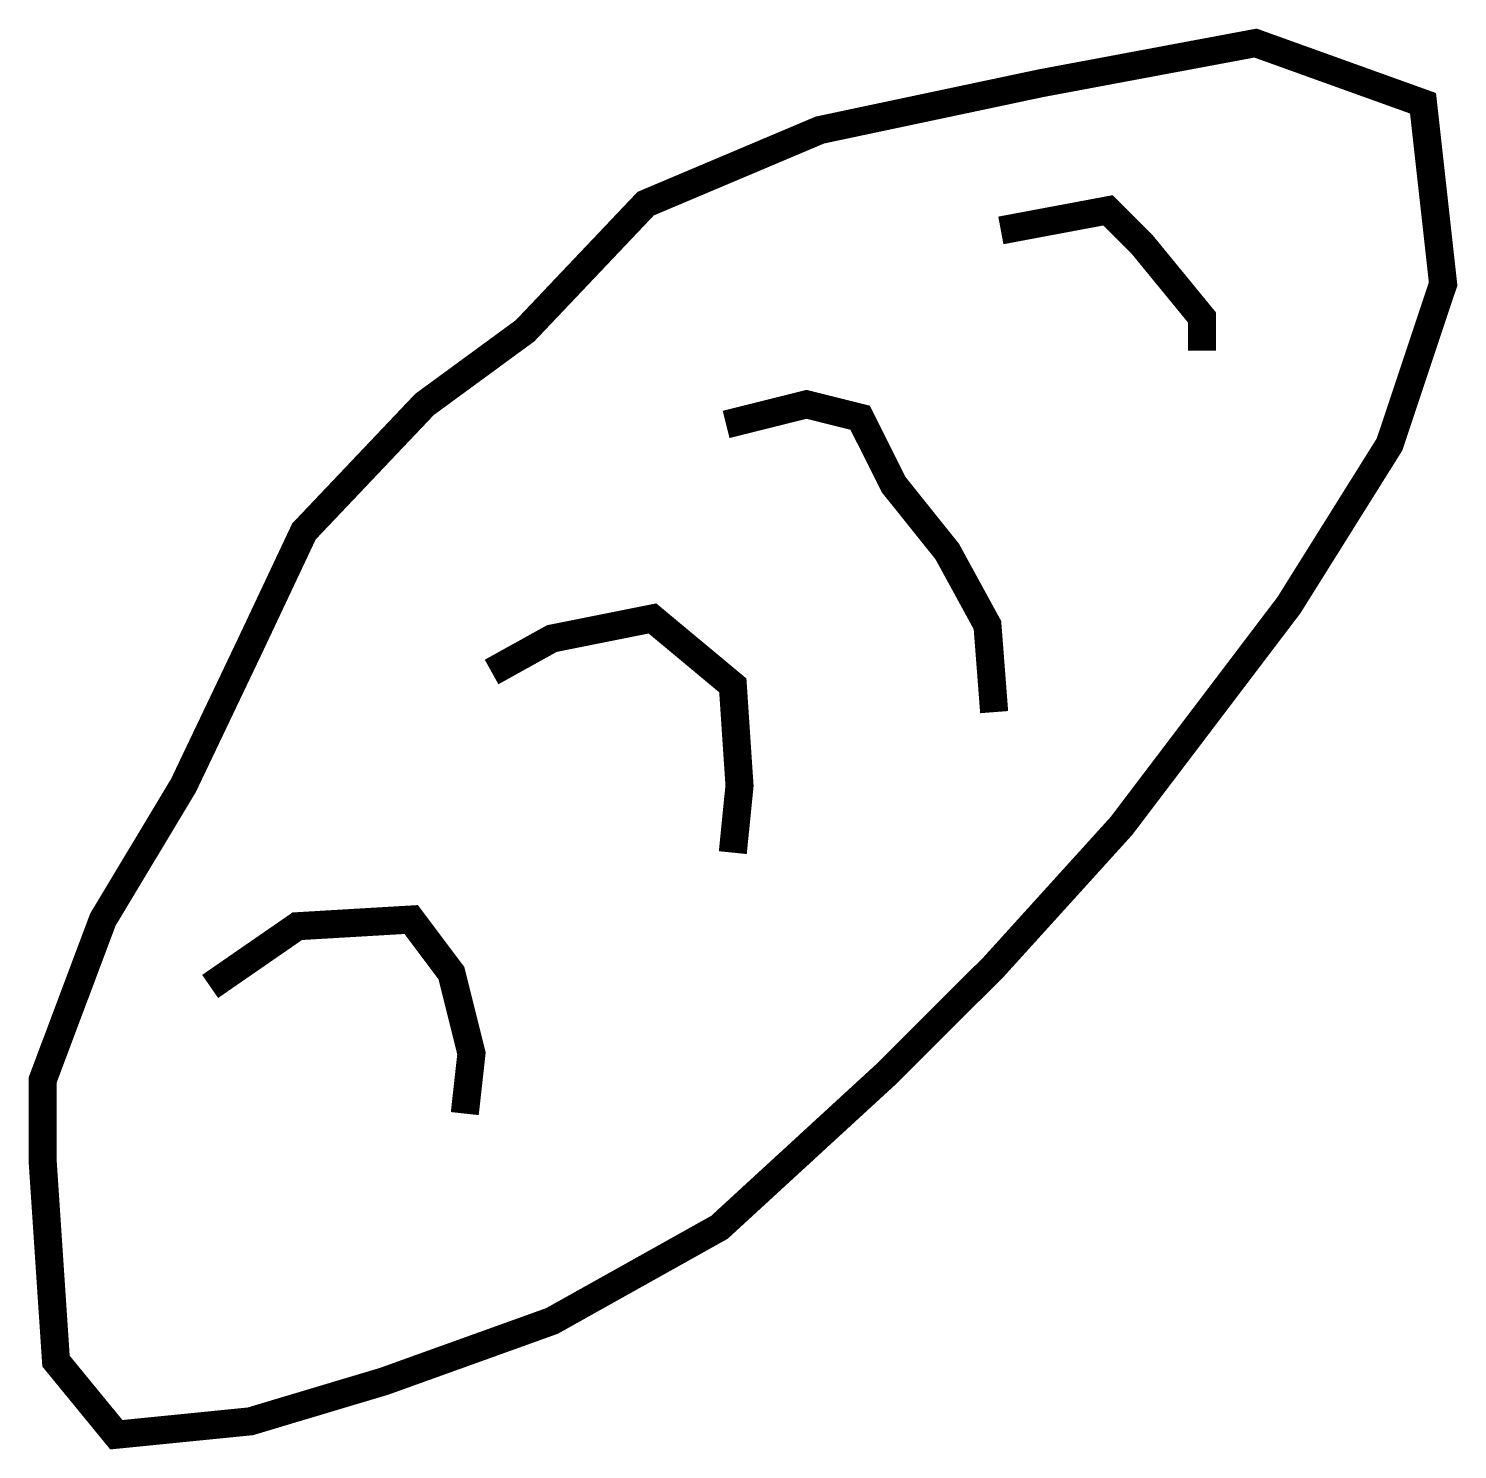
# Model space of a CAD drawing. Extents: x 0.01 to 5.1, y 0.01 to 5.07.
import ezdxf

# ---------------------------------------------------------------- set-up
doc = ezdxf.new("R2010")
doc.units = 0
doc.header["$MEASUREMENT"] = 0
doc.layers.get('0').update_dxf_attribs({"linetype": 'CONTINUOUS'})

msp = doc.modelspace()

# ---------------------------------------------------------------- linework, layer by layer
at = {"const_width": 0.1}
msp.add_lwpolyline([(0.7993, 0.1064), (1.2768, 0.2494), (1.8737, 0.464), (2.4705, 0.7978), (3.0673, 1.3462), (3.4493, 1.7277), (3.9029, 2.2284), (4.4997, 3.0152), (4.8578, 3.5874), (5.0488, 4.1596), (4.9772, 4.8033), (4.3804, 5.0179), (3.6164, 4.8749), (2.8286, 4.708), (2.2079, 4.4457), (1.7782, 3.9927), (1.4201, 3.7304), (0.9903, 3.2774), (0.7993, 2.8721), (0.5606, 2.3714), (0.2741, 1.8946), (0.0593, 1.3224), (0.0593, 1.0362), (0.107, 0.321), (0.3219, 0.0587), (0.7993, 0.1064)], close=True, dxfattribs=at)
for points in [[(3.4732, 4.3503), (3.8552, 4.4219), (3.9745, 4.3026), (4.1894, 4.0404), (4.1894, 3.9212)], [(2.4944, 3.6589), (2.7808, 3.7304), (2.9718, 3.6827), (3.0912, 3.4443), (3.2822, 3.2059), (3.4254, 2.9436), (3.4493, 2.6337)], [(1.6588, 2.7767), (1.8737, 2.8959), (2.2318, 2.9675), (2.5182, 2.729), (2.5421, 2.3714), (2.5182, 2.133)], [(0.6561, 1.6561), (0.9665, 1.8707), (1.3723, 1.8946), (1.5156, 1.7038), (1.5872, 1.4177), (1.5633, 1.2031)]]:
    msp.add_lwpolyline(points, dxfattribs=at)

doc.saveas('drawing.dxf')
